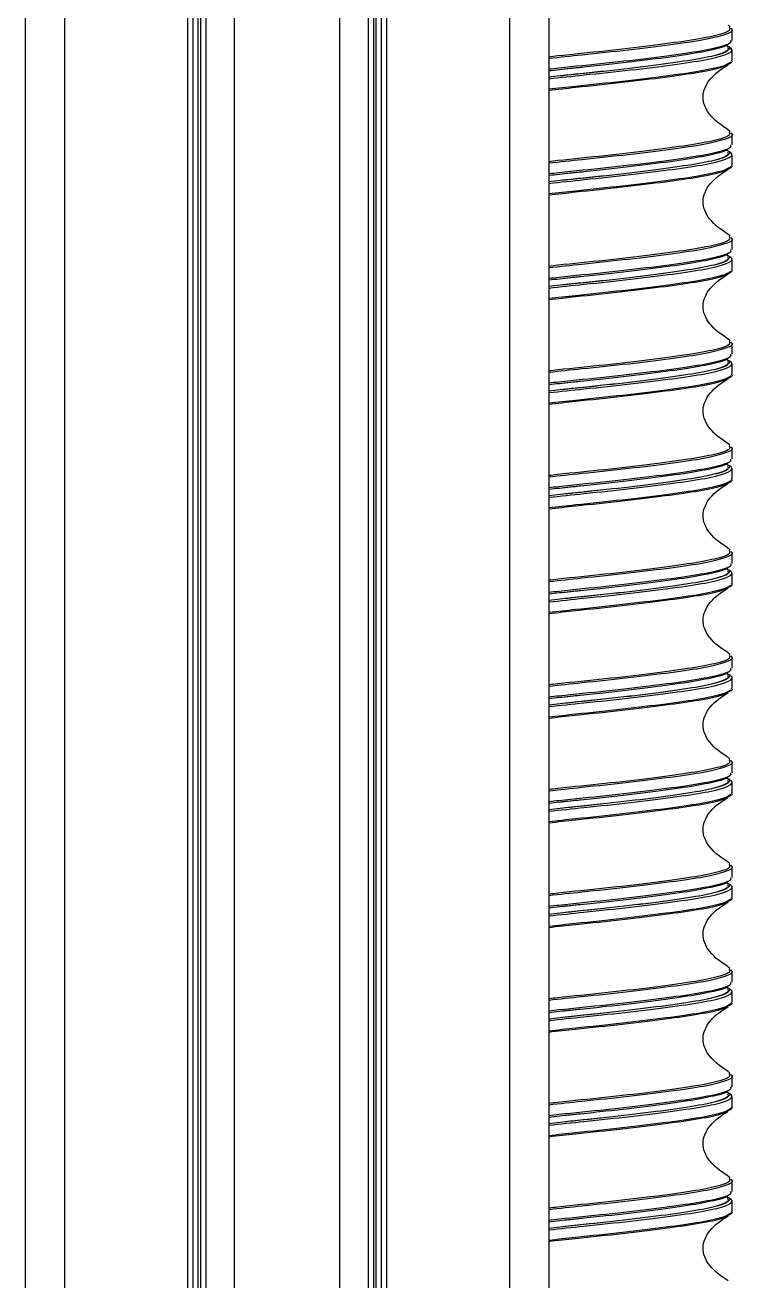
# Model space of a CAD drawing. Header units: millimetres. Extents: x -300 to 1184, y 5 to 1469.
# Drawn here: x -292.9 to -274.85, y 578.05 to 610.05 of the extents above; entities that cross this region are included whole.
import ezdxf

# ---------------------------------------------------------------- set-up
doc = ezdxf.new("R2010")
doc.units = ezdxf.units.MM

msp = doc.modelspace()

# ---------------------------------------------------------------- linework, layer by layer
at = {"color": 7, "linetype": 'Continuous', "lineweight": 25}
for p, q in [((-292.898, 687.236), (-292.898, 482.902)), ((-288.631, 686.236), (-288.631, 482.902)), ((-288.298, 686.236), (-288.298, 482.902)), ((-284.165, 686.236), (-284.165, 482.902)), ((-283.831, 686.236), (-283.831, 482.902)), ((-279.565, 666.236), (-279.565, 522.902)), ((-274.898, 609.658), (-274.898, 609.941)), ((-274.898, 609.151), (-274.898, 609.42)), ((-274.931, 609.104), (-275.042, 609.041)), ((-274.898, 606.992), (-274.898, 607.275)), ((-274.898, 606.484), (-274.898, 606.753)), ((-274.931, 606.437), (-275.042, 606.374)), ((-274.898, 604.325), (-274.898, 604.608)), ((-274.898, 603.817), (-274.898, 604.086)), ((-274.931, 603.771), (-275.042, 603.707)), ((-274.898, 601.658), (-274.898, 601.941)), ((-274.898, 601.151), (-274.898, 601.42)), ((-274.931, 601.104), (-275.042, 601.041)), ((-274.898, 598.992), (-274.898, 599.275)), ((-274.898, 598.484), (-274.898, 598.753)), ((-274.931, 598.437), (-275.042, 598.374)), ((-274.898, 596.325), (-274.898, 596.608)), ((-274.898, 595.817), (-274.898, 596.086)), ((-274.931, 595.771), (-275.042, 595.707)), ((-274.898, 593.658), (-274.898, 593.941)), ((-274.898, 593.151), (-274.898, 593.42)), ((-274.931, 593.104), (-275.042, 593.041)), ((-274.898, 590.992), (-274.898, 591.275)), ((-274.898, 590.484), (-274.898, 590.753)), ((-274.931, 590.437), (-275.042, 590.374)), ((-274.898, 588.325), (-274.898, 588.608)), ((-274.898, 587.817), (-274.898, 588.086)), ((-274.931, 587.771), (-275.042, 587.707)), ((-274.898, 585.658), (-274.898, 585.941)), ((-274.898, 585.151), (-274.898, 585.42)), ((-274.931, 585.104), (-275.042, 585.041)), ((-274.898, 582.992), (-274.898, 583.275)), ((-274.898, 582.484), (-274.898, 582.753)), ((-274.931, 582.437), (-275.042, 582.374)), ((-274.898, 580.325), (-274.898, 580.608)), ((-274.898, 579.817), (-274.898, 580.086)), ((-274.931, 579.771), (-275.042, 579.707))]:
    msp.add_line(p, q, dxfattribs=at)
at = {"color": 8, "linetype": 'Continuous', "lineweight": 25}
for p, q in [((-291.898, 687.236), (-291.898, 482.902)), ((-288.765, 686.236), (-288.765, 482.902)), ((-288.498, 686.236), (-288.498, 482.902)), ((-288.431, 686.236), (-288.431, 482.902)), ((-287.572, 686.236), (-287.572, 482.902)), ((-284.891, 686.236), (-284.891, 482.902)), ((-284.031, 686.236), (-284.031, 482.902)), ((-283.965, 686.236), (-283.965, 482.902)), ((-283.698, 686.236), (-283.698, 482.902)), ((-280.565, 686.236), (-280.565, 482.902))]:
    msp.add_line(p, q, dxfattribs=at)
for points, knots in [([(-274.974, 609.995), (-274.96, 609.967), (-274.923, 609.896), (-275.29, 609.774), (-275.986, 609.649), (-276.966, 609.518), (-278.114, 609.384), (-279.028, 609.295), (-279.488, 609.243), (-279.565, 609.234)], [0, 0, 0, 0, 0.115126, 0.287281, 0.455927, 0.626657, 0.798113, 0.966269, 1, 1, 1, 1]), ([(-275.015, 609.484), (-274.997, 609.457), (-274.953, 609.387), (-275.301, 609.265), (-275.975, 609.141), (-276.935, 609.01), (-277.903, 608.896), (-278.527, 608.83), (-278.747, 608.808)], [0, 0, 0, 0, 0.125505, 0.319495, 0.50953, 0.701916, 0.895113, 1, 1, 1, 1]), ([(-275.042, 609.041), (-275.072, 609.018), (-275.161, 608.952), (-275.699, 608.839), (-276.571, 608.717), (-277.67, 608.58), (-278.717, 608.473), (-279.338, 608.405), (-279.565, 608.38)], [0, 0, 0, 0, 0.102199, 0.300016, 0.494244, 0.692953, 0.888171, 1, 1, 1, 1]), ([(-278.757, 608.966), (-278.937, 608.947), (-279.212, 608.919), (-279.474, 608.889), (-279.565, 608.878)], [0, 0, 0, 0, 0.654086, 1, 1, 1, 1]), ([(-274.974, 607.329), (-274.96, 607.3), (-274.923, 607.23), (-275.29, 607.107), (-275.986, 606.983), (-276.966, 606.851), (-278.114, 606.717), (-279.028, 606.629), (-279.488, 606.576), (-279.565, 606.567)], [0, 0, 0, 0, 0.115126, 0.287281, 0.455927, 0.626657, 0.798113, 0.966269, 1, 1, 1, 1]), ([(-275.015, 606.817), (-274.997, 606.79), (-274.953, 606.72), (-275.301, 606.599), (-275.975, 606.474), (-276.935, 606.343), (-277.903, 606.229), (-278.527, 606.164), (-278.747, 606.141)], [0, 0, 0, 0, 0.125505, 0.319495, 0.50953, 0.701916, 0.895113, 1, 1, 1, 1]), ([(-275.042, 606.374), (-275.072, 606.351), (-275.161, 606.285), (-275.699, 606.172), (-276.571, 606.05), (-277.67, 605.913), (-278.717, 605.806), (-279.338, 605.738), (-279.565, 605.713)], [0, 0, 0, 0, 0.102199, 0.300016, 0.494244, 0.692953, 0.888171, 1, 1, 1, 1]), ([(-278.757, 606.299), (-278.937, 606.281), (-279.212, 606.252), (-279.474, 606.222), (-279.565, 606.212)], [0, 0, 0, 0, 0.654083, 1, 1, 1, 1]), ([(-274.974, 604.662), (-274.96, 604.634), (-274.923, 604.563), (-275.29, 604.44), (-275.986, 604.316), (-276.966, 604.185), (-278.114, 604.05), (-279.028, 603.962), (-279.488, 603.909), (-279.565, 603.9)], [0, 0, 0, 0, 0.1151253, 0.2872808, 0.4559276, 0.6266574, 0.7981131, 0.9662692, 1, 1, 1, 1]), ([(-275.015, 604.151), (-274.997, 604.123), (-274.953, 604.054), (-275.301, 603.932), (-275.975, 603.808), (-276.935, 603.676), (-277.903, 603.562), (-278.527, 603.497), (-278.747, 603.474)], [0, 0, 0, 0, 0.125505, 0.319495, 0.50953, 0.701916, 0.895113, 1, 1, 1, 1]), ([(-275.042, 603.707), (-275.072, 603.685), (-275.161, 603.618), (-275.699, 603.506), (-276.571, 603.383), (-277.67, 603.246), (-278.717, 603.139), (-279.338, 603.071), (-279.565, 603.047)], [0, 0, 0, 0, 0.102199, 0.300017, 0.494244, 0.692953, 0.888171, 1, 1, 1, 1]), ([(-278.757, 603.633), (-278.937, 603.614), (-279.212, 603.586), (-279.474, 603.555), (-279.565, 603.545)], [0, 0, 0, 0, 0.654085, 1, 1, 1, 1]), ([(-274.974, 601.995), (-274.96, 601.967), (-274.923, 601.896), (-275.29, 601.774), (-275.986, 601.649), (-276.966, 601.518), (-278.114, 601.384), (-279.028, 601.295), (-279.488, 601.243), (-279.565, 601.234)], [0, 0, 0, 0, 0.115126, 0.287281, 0.455927, 0.626657, 0.798113, 0.966269, 1, 1, 1, 1]), ([(-275.015, 601.484), (-274.997, 601.457), (-274.953, 601.387), (-275.301, 601.265), (-275.975, 601.141), (-276.935, 601.01), (-277.903, 600.896), (-278.527, 600.83), (-278.747, 600.808)], [0, 0, 0, 0, 0.125505, 0.319495, 0.50953, 0.701916, 0.895113, 1, 1, 1, 1]), ([(-275.042, 601.041), (-275.072, 601.018), (-275.161, 600.952), (-275.699, 600.839), (-276.571, 600.717), (-277.67, 600.58), (-278.717, 600.473), (-279.338, 600.405), (-279.565, 600.38)], [0, 0, 0, 0, 0.102199, 0.300017, 0.494244, 0.692953, 0.888171, 1, 1, 1, 1]), ([(-278.757, 600.966), (-278.937, 600.947), (-279.212, 600.919), (-279.474, 600.889), (-279.565, 600.878)], [0, 0, 0, 0, 0.654086, 1, 1, 1, 1]), ([(-274.974, 599.329), (-274.96, 599.3), (-274.923, 599.23), (-275.29, 599.107), (-275.986, 598.983), (-276.966, 598.851), (-278.114, 598.717), (-279.028, 598.629), (-279.488, 598.576), (-279.565, 598.567)], [0, 0, 0, 0, 0.115126, 0.287281, 0.455927, 0.626657, 0.798113, 0.966269, 1, 1, 1, 1]), ([(-275.015, 598.817), (-274.997, 598.79), (-274.953, 598.72), (-275.301, 598.599), (-275.975, 598.474), (-276.935, 598.343), (-277.903, 598.229), (-278.527, 598.164), (-278.747, 598.141)], [0, 0, 0, 0, 0.125505, 0.319495, 0.50953, 0.701916, 0.895113, 1, 1, 1, 1]), ([(-275.042, 598.374), (-275.072, 598.351), (-275.161, 598.285), (-275.699, 598.172), (-276.571, 598.05), (-277.67, 597.913), (-278.717, 597.806), (-279.338, 597.738), (-279.565, 597.713)], [0, 0, 0, 0, 0.102199, 0.300016, 0.494244, 0.692953, 0.888171, 1, 1, 1, 1]), ([(-278.757, 598.299), (-278.937, 598.281), (-279.212, 598.252), (-279.474, 598.222), (-279.565, 598.212)], [0, 0, 0, 0, 0.654086, 1, 1, 1, 1]), ([(-274.974, 596.662), (-274.96, 596.634), (-274.923, 596.563), (-275.29, 596.44), (-275.986, 596.316), (-276.966, 596.185), (-278.114, 596.05), (-279.028, 595.962), (-279.488, 595.909), (-279.565, 595.9)], [0, 0, 0, 0, 0.115125, 0.287281, 0.455927, 0.626657, 0.798113, 0.966269, 1, 1, 1, 1]), ([(-275.015, 596.151), (-274.997, 596.123), (-274.953, 596.054), (-275.301, 595.932), (-275.975, 595.808), (-276.935, 595.676), (-277.903, 595.562), (-278.527, 595.497), (-278.747, 595.474)], [0, 0, 0, 0, 0.125505, 0.319495, 0.50953, 0.701916, 0.895113, 1, 1, 1, 1]), ([(-275.042, 595.707), (-275.072, 595.685), (-275.161, 595.618), (-275.699, 595.506), (-276.571, 595.383), (-277.67, 595.246), (-278.717, 595.139), (-279.338, 595.071), (-279.565, 595.047)], [0, 0, 0, 0, 0.102199, 0.300016, 0.494244, 0.692953, 0.888171, 1, 1, 1, 1]), ([(-278.757, 595.633), (-278.937, 595.614), (-279.212, 595.586), (-279.474, 595.555), (-279.565, 595.545)], [0, 0, 0, 0, 0.654083, 1, 1, 1, 1]), ([(-274.974, 593.995), (-274.96, 593.967), (-274.923, 593.896), (-275.29, 593.774), (-275.986, 593.649), (-276.966, 593.518), (-278.114, 593.384), (-279.028, 593.295), (-279.488, 593.243), (-279.565, 593.234)], [0, 0, 0, 0, 0.115126, 0.287281, 0.455927, 0.626657, 0.798113, 0.966269, 1, 1, 1, 1]), ([(-275.015, 593.484), (-274.997, 593.457), (-274.953, 593.387), (-275.301, 593.265), (-275.975, 593.141), (-276.935, 593.01), (-277.903, 592.896), (-278.527, 592.83), (-278.747, 592.808)], [0, 0, 0, 0, 0.125505, 0.319495, 0.50953, 0.701917, 0.895113, 1, 1, 1, 1]), ([(-275.042, 593.041), (-275.072, 593.018), (-275.161, 592.952), (-275.699, 592.839), (-276.571, 592.717), (-277.67, 592.58), (-278.717, 592.473), (-279.338, 592.405), (-279.565, 592.38)], [0, 0, 0, 0, 0.102199, 0.300017, 0.494244, 0.692953, 0.888171, 1, 1, 1, 1]), ([(-278.757, 592.966), (-278.937, 592.947), (-279.212, 592.919), (-279.474, 592.889), (-279.565, 592.878)], [0, 0, 0, 0, 0.654085, 1, 1, 1, 1]), ([(-274.974, 591.329), (-274.96, 591.3), (-274.923, 591.23), (-275.29, 591.107), (-275.986, 590.983), (-276.966, 590.851), (-278.114, 590.717), (-279.028, 590.629), (-279.488, 590.576), (-279.565, 590.567)], [0, 0, 0, 0, 0.115126, 0.287281, 0.455927, 0.626657, 0.798113, 0.966269, 1, 1, 1, 1]), ([(-275.015, 590.817), (-274.997, 590.79), (-274.953, 590.72), (-275.301, 590.599), (-275.975, 590.474), (-276.935, 590.343), (-277.903, 590.229), (-278.527, 590.164), (-278.747, 590.141)], [0, 0, 0, 0, 0.125505, 0.319495, 0.50953, 0.701916, 0.895113, 1, 1, 1, 1]), ([(-275.042, 590.374), (-275.072, 590.351), (-275.161, 590.285), (-275.699, 590.172), (-276.571, 590.05), (-277.67, 589.913), (-278.717, 589.806), (-279.338, 589.738), (-279.565, 589.713)], [0, 0, 0, 0, 0.102199, 0.300016, 0.494244, 0.692953, 0.888171, 1, 1, 1, 1]), ([(-278.757, 590.299), (-278.937, 590.281), (-279.212, 590.252), (-279.474, 590.222), (-279.565, 590.212)], [0, 0, 0, 0, 0.654086, 1, 1, 1, 1]), ([(-274.974, 588.662), (-274.96, 588.634), (-274.923, 588.563), (-275.29, 588.44), (-275.986, 588.316), (-276.966, 588.185), (-278.114, 588.05), (-279.028, 587.962), (-279.488, 587.909), (-279.565, 587.9)], [0, 0, 0, 0, 0.115126, 0.287281, 0.455927, 0.626657, 0.798113, 0.966269, 1, 1, 1, 1]), ([(-275.015, 588.151), (-274.997, 588.123), (-274.953, 588.054), (-275.301, 587.932), (-275.975, 587.808), (-276.935, 587.676), (-277.903, 587.562), (-278.527, 587.497), (-278.747, 587.474)], [0, 0, 0, 0, 0.125505, 0.319495, 0.50953, 0.701916, 0.895113, 1, 1, 1, 1]), ([(-275.042, 587.707), (-275.072, 587.685), (-275.161, 587.618), (-275.699, 587.506), (-276.571, 587.383), (-277.67, 587.246), (-278.717, 587.139), (-279.338, 587.071), (-279.565, 587.047)], [0, 0, 0, 0, 0.102199, 0.300016, 0.494244, 0.692953, 0.888171, 1, 1, 1, 1]), ([(-278.757, 587.633), (-278.937, 587.614), (-279.212, 587.586), (-279.474, 587.555), (-279.565, 587.545)], [0, 0, 0, 0, 0.654083, 1, 1, 1, 1]), ([(-274.974, 585.995), (-274.96, 585.967), (-274.923, 585.896), (-275.29, 585.774), (-275.986, 585.649), (-276.966, 585.518), (-278.114, 585.384), (-279.028, 585.295), (-279.488, 585.243), (-279.565, 585.234)], [0, 0, 0, 0, 0.1151253, 0.2872808, 0.4559276, 0.6266574, 0.7981131, 0.9662692, 1, 1, 1, 1]), ([(-275.015, 585.484), (-274.997, 585.457), (-274.953, 585.387), (-275.301, 585.265), (-275.975, 585.141), (-276.935, 585.01), (-277.903, 584.896), (-278.527, 584.83), (-278.747, 584.808)], [0, 0, 0, 0, 0.125505, 0.319495, 0.50953, 0.701916, 0.895113, 1, 1, 1, 1]), ([(-275.042, 585.041), (-275.072, 585.018), (-275.161, 584.952), (-275.699, 584.839), (-276.571, 584.717), (-277.67, 584.58), (-278.717, 584.473), (-279.338, 584.405), (-279.565, 584.38)], [0, 0, 0, 0, 0.102199, 0.300016, 0.494244, 0.692953, 0.888171, 1, 1, 1, 1]), ([(-278.757, 584.966), (-278.937, 584.947), (-279.212, 584.919), (-279.474, 584.889), (-279.565, 584.878)], [0, 0, 0, 0, 0.654085, 1, 1, 1, 1]), ([(-274.974, 583.329), (-274.96, 583.3), (-274.923, 583.23), (-275.29, 583.107), (-275.986, 582.983), (-276.966, 582.851), (-278.114, 582.717), (-279.028, 582.629), (-279.488, 582.576), (-279.565, 582.567)], [0, 0, 0, 0, 0.115126, 0.287281, 0.455927, 0.626657, 0.798113, 0.966269, 1, 1, 1, 1]), ([(-275.015, 582.817), (-274.997, 582.79), (-274.953, 582.72), (-275.301, 582.599), (-275.975, 582.474), (-276.935, 582.343), (-277.903, 582.229), (-278.527, 582.164), (-278.747, 582.141)], [0, 0, 0, 0, 0.125505, 0.319495, 0.50953, 0.701917, 0.895113, 1, 1, 1, 1]), ([(-275.042, 582.374), (-275.072, 582.351), (-275.161, 582.285), (-275.699, 582.172), (-276.571, 582.05), (-277.67, 581.913), (-278.717, 581.806), (-279.338, 581.738), (-279.565, 581.713)], [0, 0, 0, 0, 0.102199, 0.300017, 0.494244, 0.692953, 0.888171, 1, 1, 1, 1]), ([(-278.757, 582.299), (-278.937, 582.281), (-279.212, 582.252), (-279.474, 582.222), (-279.565, 582.212)], [0, 0, 0, 0, 0.654086, 1, 1, 1, 1]), ([(-274.974, 580.662), (-274.96, 580.634), (-274.923, 580.563), (-275.29, 580.44), (-275.986, 580.316), (-276.966, 580.185), (-278.114, 580.05), (-279.028, 579.962), (-279.488, 579.909), (-279.565, 579.9)], [0, 0, 0, 0, 0.115126, 0.287281, 0.455927, 0.626657, 0.798113, 0.966269, 1, 1, 1, 1]), ([(-275.015, 580.151), (-274.997, 580.123), (-274.953, 580.054), (-275.301, 579.932), (-275.975, 579.808), (-276.935, 579.676), (-277.903, 579.562), (-278.527, 579.497), (-278.747, 579.474)], [0, 0, 0, 0, 0.125505, 0.319495, 0.50953, 0.701916, 0.895113, 1, 1, 1, 1]), ([(-275.042, 579.707), (-275.072, 579.685), (-275.161, 579.618), (-275.699, 579.506), (-276.571, 579.383), (-277.67, 579.246), (-278.717, 579.139), (-279.338, 579.071), (-279.565, 579.047)], [0, 0, 0, 0, 0.102199, 0.300016, 0.494244, 0.692953, 0.888171, 1, 1, 1, 1]), ([(-278.757, 579.633), (-278.937, 579.614), (-279.212, 579.586), (-279.474, 579.555), (-279.565, 579.545)], [0, 0, 0, 0, 0.654086, 1, 1, 1, 1])]:
    msp.add_open_spline(points, degree=3, knots=knots, dxfattribs=at)
at = {"color": 7, "linetype": 'Continuous', "lineweight": 25}
for points, knots in [([(-279.565, 609.202), (-279.284, 609.233), (-278.604, 609.306), (-277.505, 609.418), (-276.426, 609.555), (-275.561, 609.678), (-275.041, 609.811), (-274.835, 609.908), (-274.918, 609.957), (-274.93, 609.965)], [0, 0, 0, 0, 0.118383, 0.287497, 0.459791, 0.628244, 0.799633, 0.97082, 1, 1, 1, 1]), ([(-275.007, 610.047), (-274.995, 610.043), (-274.94, 610.025), (-274.959, 610.008), (-274.974, 609.995)], [0, 0, 0, 0, 0.221875, 1, 1, 1, 1]), ([(-274.944, 609.658), (-274.934, 609.639), (-274.904, 609.577), (-275.252, 609.464), (-275.94, 609.339), (-276.923, 609.208), (-278.076, 609.074), (-279.005, 608.984), (-279.478, 608.931), (-279.565, 608.921)], [0, 0, 0, 0, 0.081969, 0.259809, 0.434024, 0.610394, 0.787511, 0.961227, 1, 1, 1, 1]), ([(-275.061, 609.538), (-275.05, 609.534), (-274.91, 609.487), (-274.975, 609.403), (-275.293, 609.265), (-275.985, 609.141), (-276.938, 609.01), (-278.069, 608.875), (-278.992, 608.785), (-279.468, 608.73), (-279.565, 608.718)], [0, 0, 0, 0, 0.013517, 0.169964, 0.329815, 0.486404, 0.644931, 0.804129, 0.960268, 1, 1, 1, 1]), ([(-279.565, 608.681), (-279.266, 608.713), (-278.566, 608.789), (-277.453, 608.902), (-276.381, 609.039), (-275.534, 609.162), (-275.01, 609.296), (-274.823, 609.421), (-274.995, 609.5), (-275.073, 609.535)], [0, 0, 0, 0, 0.1120364, 0.2625281, 0.4158462, 0.5657503, 0.7182692, 0.8706051, 1, 1, 1, 1]), ([(-275.008, 609.574), (-275.006, 609.569), (-274.995, 609.521), (-275.322, 609.423), (-275.984, 609.299), (-276.951, 609.167), (-277.917, 609.054), (-278.54, 608.989), (-278.757, 608.966)], [0, 0, 0, 0, 0.025006, 0.241531, 0.453634, 0.668368, 0.884012, 1, 1, 1, 1]), ([(-274.917, 609.151), (-274.911, 609.146), (-274.852, 609.098), (-275.096, 609.004), (-275.658, 608.871), (-276.56, 608.748), (-277.661, 608.611), (-278.716, 608.504), (-279.339, 608.437), (-279.565, 608.412)], [0, 0, 0, 0, 0.021204, 0.197762, 0.374769, 0.548569, 0.72637, 0.901054, 1, 1, 1, 1]), ([(-278.718, 608.97), (-278.911, 608.95), (-279.199, 608.92), (-279.474, 608.889), (-279.565, 608.878)], [0, 0, 0, 0, 0.668497, 1, 1, 1, 1]), ([(-274.993, 607.38), (-275.166, 607.496), (-275.411, 607.659), (-275.605, 607.983), (-275.65, 608.224), (-275.596, 608.461), (-275.4, 608.773), (-275.162, 608.931), (-274.996, 609.042)], [0, 0, 0, 0, 0.279709, 0.396396, 0.503607, 0.610817, 0.726986, 1, 1, 1, 1]), ([(-278.747, 608.808), (-278.924, 608.789), (-279.203, 608.76), (-279.468, 608.73), (-279.565, 608.719)], [0, 0, 0, 0, 0.63829, 1, 1, 1, 1]), ([(-275.007, 607.38), (-274.995, 607.376), (-274.94, 607.359), (-274.959, 607.342), (-274.974, 607.329)], [0, 0, 0, 0, 0.221875, 1, 1, 1, 1]), ([(-279.565, 606.536), (-279.284, 606.566), (-278.604, 606.64), (-277.505, 606.752), (-276.426, 606.888), (-275.561, 607.011), (-275.041, 607.145), (-274.835, 607.241), (-274.918, 607.291), (-274.93, 607.298)], [0, 0, 0, 0, 0.118383, 0.287497, 0.459791, 0.628244, 0.799633, 0.970819, 1, 1, 1, 1]), ([(-274.944, 606.992), (-274.934, 606.972), (-274.904, 606.91), (-275.252, 606.797), (-275.94, 606.673), (-276.923, 606.541), (-278.076, 606.407), (-279.005, 606.318), (-279.478, 606.264), (-279.565, 606.254)], [0, 0, 0, 0, 0.081969, 0.259809, 0.434024, 0.610394, 0.787511, 0.961227, 1, 1, 1, 1]), ([(-275.061, 606.871), (-275.05, 606.868), (-274.91, 606.821), (-274.975, 606.736), (-275.293, 606.599), (-275.985, 606.474), (-276.938, 606.343), (-278.069, 606.209), (-278.992, 606.118), (-279.468, 606.063), (-279.565, 606.052)], [0, 0, 0, 0, 0.013517, 0.169964, 0.329815, 0.486404, 0.644931, 0.804129, 0.960269, 1, 1, 1, 1]), ([(-279.565, 606.014), (-279.266, 606.046), (-278.566, 606.122), (-277.453, 606.236), (-276.381, 606.373), (-275.534, 606.496), (-275.01, 606.629), (-274.823, 606.755), (-274.995, 606.833), (-275.073, 606.869)], [0, 0, 0, 0, 0.112036, 0.262528, 0.415846, 0.56575, 0.718269, 0.870605, 1, 1, 1, 1]), ([(-275.008, 606.907), (-275.006, 606.902), (-274.995, 606.854), (-275.322, 606.756), (-275.984, 606.632), (-276.951, 606.501), (-277.917, 606.387), (-278.54, 606.322), (-278.757, 606.299)], [0, 0, 0, 0, 0.025006, 0.241531, 0.453634, 0.668368, 0.884012, 1, 1, 1, 1]), ([(-274.917, 606.484), (-274.911, 606.479), (-274.852, 606.431), (-275.096, 606.338), (-275.658, 606.204), (-276.56, 606.081), (-277.661, 605.944), (-278.716, 605.838), (-279.339, 605.77), (-279.565, 605.745)], [0, 0, 0, 0, 0.021204, 0.197763, 0.374769, 0.548569, 0.72637, 0.901054, 1, 1, 1, 1]), ([(-278.718, 606.303), (-278.911, 606.284), (-279.199, 606.254), (-279.474, 606.222), (-279.565, 606.211)], [0, 0, 0, 0, 0.668495, 1, 1, 1, 1]), ([(-278.747, 606.141), (-278.924, 606.123), (-279.203, 606.094), (-279.468, 606.063), (-279.565, 606.052)], [0, 0, 0, 0, 0.63829, 1, 1, 1, 1]), ([(-274.993, 604.714), (-275.166, 604.829), (-275.411, 604.993), (-275.605, 605.316), (-275.65, 605.557), (-275.596, 605.795), (-275.4, 606.106), (-275.162, 606.264), (-274.996, 606.375)], [0, 0, 0, 0, 0.279705, 0.396392, 0.503602, 0.610819, 0.726982, 1, 1, 1, 1]), ([(-279.565, 603.869), (-279.284, 603.899), (-278.604, 603.973), (-277.505, 604.085), (-276.426, 604.222), (-275.561, 604.345), (-275.041, 604.478), (-274.835, 604.574), (-274.918, 604.624), (-274.93, 604.631)], [0, 0, 0, 0, 0.118383, 0.287497, 0.459791, 0.628244, 0.799633, 0.970819, 1, 1, 1, 1]), ([(-275.007, 604.713), (-274.995, 604.71), (-274.94, 604.692), (-274.959, 604.675), (-274.974, 604.662)], [0, 0, 0, 0, 0.221875, 1, 1, 1, 1]), ([(-274.944, 604.325), (-274.934, 604.306), (-274.904, 604.244), (-275.252, 604.13), (-275.94, 604.006), (-276.923, 603.875), (-278.076, 603.74), (-279.005, 603.651), (-279.478, 603.597), (-279.565, 603.587)], [0, 0, 0, 0, 0.081969, 0.259809, 0.434024, 0.610394, 0.787511, 0.961227, 1, 1, 1, 1]), ([(-275.061, 604.205), (-275.05, 604.201), (-274.91, 604.154), (-274.975, 604.069), (-275.293, 603.932), (-275.985, 603.808), (-276.938, 603.676), (-278.069, 603.542), (-278.992, 603.451), (-279.468, 603.396), (-279.565, 603.385)], [0, 0, 0, 0, 0.013517, 0.169964, 0.329815, 0.486404, 0.644931, 0.804129, 0.960269, 1, 1, 1, 1]), ([(-279.565, 603.347), (-279.266, 603.38), (-278.566, 603.455), (-277.453, 603.569), (-276.381, 603.706), (-275.534, 603.829), (-275.01, 603.962), (-274.823, 604.087), (-274.993, 604.165), (-275.071, 604.201)], [0, 0, 0, 0, 0.112231, 0.262984, 0.416569, 0.566734, 0.719518, 0.872119, 1, 1, 1, 1]), ([(-275.008, 604.24), (-275.006, 604.235), (-274.995, 604.188), (-275.322, 604.09), (-275.984, 603.966), (-276.951, 603.834), (-277.917, 603.72), (-278.54, 603.655), (-278.757, 603.633)], [0, 0, 0, 0, 0.025006, 0.241531, 0.453634, 0.668368, 0.884012, 1, 1, 1, 1]), ([(-274.917, 603.817), (-274.911, 603.812), (-274.852, 603.765), (-275.096, 603.671), (-275.658, 603.537), (-276.56, 603.415), (-277.661, 603.278), (-278.716, 603.171), (-279.339, 603.103), (-279.565, 603.079)], [0, 0, 0, 0, 0.021204, 0.197762, 0.374769, 0.548569, 0.72637, 0.901054, 1, 1, 1, 1]), ([(-278.718, 603.637), (-278.911, 603.617), (-279.199, 603.587), (-279.474, 603.555), (-279.565, 603.545)], [0, 0, 0, 0, 0.668496, 1, 1, 1, 1]), ([(-274.993, 602.047), (-275.166, 602.162), (-275.411, 602.326), (-275.605, 602.65), (-275.65, 602.89), (-275.596, 603.128), (-275.4, 603.439), (-275.162, 603.597), (-274.996, 603.708)], [0, 0, 0, 0, 0.279705, 0.396398, 0.503602, 0.610819, 0.726982, 1, 1, 1, 1]), ([(-278.747, 603.474), (-278.924, 603.456), (-279.203, 603.427), (-279.468, 603.396), (-279.565, 603.385)], [0, 0, 0, 0, 0.63829, 1, 1, 1, 1]), ([(-279.565, 601.202), (-279.284, 601.233), (-278.604, 601.306), (-277.505, 601.418), (-276.426, 601.555), (-275.561, 601.678), (-275.041, 601.811), (-274.835, 601.908), (-274.918, 601.957), (-274.93, 601.965)], [0, 0, 0, 0, 0.118383, 0.287497, 0.459791, 0.628244, 0.799633, 0.97082, 1, 1, 1, 1]), ([(-275.007, 602.047), (-274.995, 602.043), (-274.94, 602.025), (-274.959, 602.008), (-274.974, 601.995)], [0, 0, 0, 0, 0.221871, 1, 1, 1, 1]), ([(-274.944, 601.658), (-274.934, 601.639), (-274.904, 601.577), (-275.252, 601.464), (-275.94, 601.339), (-276.923, 601.208), (-278.076, 601.074), (-279.005, 600.984), (-279.478, 600.931), (-279.565, 600.921)], [0, 0, 0, 0, 0.081969, 0.259809, 0.434024, 0.610394, 0.787511, 0.961227, 1, 1, 1, 1]), ([(-275.061, 601.538), (-275.05, 601.534), (-274.91, 601.487), (-274.975, 601.403), (-275.293, 601.265), (-275.985, 601.141), (-276.938, 601.01), (-278.069, 600.875), (-278.992, 600.785), (-279.468, 600.73), (-279.565, 600.718)], [0, 0, 0, 0, 0.013517, 0.169964, 0.329815, 0.486404, 0.644931, 0.804129, 0.960269, 1, 1, 1, 1]), ([(-279.565, 600.681), (-279.266, 600.713), (-278.566, 600.788), (-277.453, 600.902), (-276.381, 601.039), (-275.534, 601.162), (-275.01, 601.296), (-274.823, 601.421), (-274.995, 601.5), (-275.073, 601.535)], [0, 0, 0, 0, 0.112036, 0.262528, 0.415846, 0.56575, 0.718269, 0.870605, 1, 1, 1, 1]), ([(-275.008, 601.574), (-275.006, 601.569), (-274.995, 601.521), (-275.322, 601.423), (-275.984, 601.299), (-276.951, 601.167), (-277.917, 601.054), (-278.54, 600.989), (-278.757, 600.966)], [0, 0, 0, 0, 0.025006, 0.241531, 0.453634, 0.668368, 0.884012, 1, 1, 1, 1]), ([(-274.917, 601.151), (-274.911, 601.146), (-274.852, 601.098), (-275.096, 601.004), (-275.658, 600.871), (-276.56, 600.748), (-277.661, 600.611), (-278.716, 600.504), (-279.339, 600.437), (-279.565, 600.412)], [0, 0, 0, 0, 0.021204, 0.197762, 0.374769, 0.548569, 0.72637, 0.901054, 1, 1, 1, 1]), ([(-278.718, 600.97), (-278.911, 600.95), (-279.199, 600.92), (-279.474, 600.889), (-279.565, 600.878)], [0, 0, 0, 0, 0.668497, 1, 1, 1, 1]), ([(-274.993, 599.38), (-275.166, 599.496), (-275.411, 599.659), (-275.605, 599.983), (-275.65, 600.224), (-275.596, 600.461), (-275.4, 600.773), (-275.162, 600.931), (-274.996, 601.042)], [0, 0, 0, 0, 0.27971, 0.396397, 0.503601, 0.610818, 0.726982, 1, 1, 1, 1]), ([(-278.747, 600.808), (-278.924, 600.789), (-279.203, 600.76), (-279.468, 600.73), (-279.565, 600.719)], [0, 0, 0, 0, 0.638292, 1, 1, 1, 1]), ([(-275.007, 599.38), (-274.995, 599.376), (-274.94, 599.359), (-274.959, 599.342), (-274.974, 599.329)], [0, 0, 0, 0, 0.221875, 1, 1, 1, 1]), ([(-279.565, 598.536), (-279.284, 598.566), (-278.604, 598.64), (-277.505, 598.752), (-276.426, 598.888), (-275.561, 599.011), (-275.041, 599.145), (-274.835, 599.241), (-274.918, 599.291), (-274.93, 599.298)], [0, 0, 0, 0, 0.118383, 0.287497, 0.459791, 0.628244, 0.799633, 0.97082, 1, 1, 1, 1]), ([(-274.944, 598.992), (-274.934, 598.972), (-274.904, 598.91), (-275.252, 598.797), (-275.94, 598.673), (-276.923, 598.541), (-278.076, 598.407), (-279.005, 598.318), (-279.478, 598.264), (-279.565, 598.254)], [0, 0, 0, 0, 0.081969, 0.259809, 0.434024, 0.610394, 0.787511, 0.961227, 1, 1, 1, 1]), ([(-275.061, 598.871), (-275.05, 598.868), (-274.91, 598.82), (-274.975, 598.736), (-275.293, 598.599), (-275.985, 598.474), (-276.938, 598.343), (-278.069, 598.209), (-278.992, 598.118), (-279.468, 598.063), (-279.565, 598.052)], [0, 0, 0, 0, 0.013517, 0.169964, 0.329815, 0.486404, 0.644931, 0.804129, 0.960269, 1, 1, 1, 1]), ([(-279.565, 598.014), (-279.266, 598.046), (-278.566, 598.122), (-277.453, 598.236), (-276.381, 598.373), (-275.534, 598.496), (-275.01, 598.629), (-274.823, 598.755), (-274.995, 598.833), (-275.073, 598.869)], [0, 0, 0, 0, 0.112036, 0.262528, 0.415846, 0.56575, 0.718269, 0.870605, 1, 1, 1, 1]), ([(-275.008, 598.907), (-275.006, 598.902), (-274.995, 598.854), (-275.322, 598.756), (-275.984, 598.632), (-276.951, 598.501), (-277.917, 598.387), (-278.54, 598.322), (-278.757, 598.299)], [0, 0, 0, 0, 0.025006, 0.241531, 0.453634, 0.668368, 0.884012, 1, 1, 1, 1]), ([(-274.917, 598.484), (-274.911, 598.479), (-274.852, 598.431), (-275.096, 598.338), (-275.658, 598.204), (-276.56, 598.081), (-277.661, 597.944), (-278.716, 597.838), (-279.339, 597.77), (-279.565, 597.745)], [0, 0, 0, 0, 0.0212039, 0.1977627, 0.3747692, 0.5485693, 0.72637, 0.901054, 1, 1, 1, 1]), ([(-278.718, 598.303), (-278.911, 598.284), (-279.199, 598.254), (-279.474, 598.222), (-279.565, 598.211)], [0, 0, 0, 0, 0.668497, 1, 1, 1, 1]), ([(-278.747, 598.141), (-278.924, 598.123), (-279.203, 598.094), (-279.468, 598.063), (-279.565, 598.052)], [0, 0, 0, 0, 0.63829, 1, 1, 1, 1]), ([(-274.993, 596.714), (-275.166, 596.829), (-275.411, 596.993), (-275.605, 597.316), (-275.65, 597.557), (-275.596, 597.795), (-275.4, 598.106), (-275.162, 598.264), (-274.996, 598.375)], [0, 0, 0, 0, 0.279705, 0.396392, 0.503603, 0.610813, 0.726982, 1, 1, 1, 1]), ([(-279.565, 595.869), (-279.284, 595.899), (-278.604, 595.973), (-277.505, 596.085), (-276.426, 596.222), (-275.561, 596.345), (-275.041, 596.478), (-274.835, 596.574), (-274.918, 596.624), (-274.93, 596.631)], [0, 0, 0, 0, 0.118383, 0.287497, 0.459791, 0.628244, 0.799633, 0.970819, 1, 1, 1, 1]), ([(-275.007, 596.713), (-274.995, 596.71), (-274.94, 596.692), (-274.959, 596.675), (-274.974, 596.662)], [0, 0, 0, 0, 0.221875, 1, 1, 1, 1]), ([(-274.944, 596.325), (-274.934, 596.306), (-274.904, 596.244), (-275.252, 596.13), (-275.94, 596.006), (-276.923, 595.875), (-278.076, 595.74), (-279.005, 595.651), (-279.478, 595.597), (-279.565, 595.587)], [0, 0, 0, 0, 0.08197, 0.259809, 0.434024, 0.610394, 0.787511, 0.961227, 1, 1, 1, 1]), ([(-275.061, 596.205), (-275.05, 596.201), (-274.91, 596.154), (-274.975, 596.069), (-275.293, 595.932), (-275.985, 595.808), (-276.938, 595.676), (-278.069, 595.542), (-278.992, 595.451), (-279.468, 595.396), (-279.565, 595.385)], [0, 0, 0, 0, 0.013517, 0.169964, 0.329815, 0.486404, 0.644931, 0.804129, 0.960269, 1, 1, 1, 1]), ([(-279.565, 595.347), (-279.266, 595.38), (-278.566, 595.455), (-277.453, 595.569), (-276.381, 595.706), (-275.534, 595.829), (-275.01, 595.962), (-274.823, 596.088), (-274.995, 596.166), (-275.073, 596.202)], [0, 0, 0, 0, 0.112036, 0.262528, 0.415846, 0.56575, 0.718269, 0.870605, 1, 1, 1, 1]), ([(-275.008, 596.24), (-275.006, 596.235), (-274.995, 596.188), (-275.322, 596.089), (-275.984, 595.966), (-276.951, 595.834), (-277.917, 595.72), (-278.54, 595.655), (-278.757, 595.633)], [0, 0, 0, 0, 0.025006, 0.241531, 0.453634, 0.668368, 0.884012, 1, 1, 1, 1]), ([(-274.917, 595.817), (-274.911, 595.812), (-274.852, 595.765), (-275.096, 595.671), (-275.658, 595.537), (-276.56, 595.415), (-277.661, 595.278), (-278.716, 595.171), (-279.339, 595.103), (-279.565, 595.079)], [0, 0, 0, 0, 0.021204, 0.197763, 0.374769, 0.548569, 0.72637, 0.901054, 1, 1, 1, 1]), ([(-278.718, 595.637), (-278.911, 595.617), (-279.199, 595.587), (-279.474, 595.555), (-279.565, 595.545)], [0, 0, 0, 0, 0.668495, 1, 1, 1, 1]), ([(-274.993, 594.047), (-275.166, 594.162), (-275.411, 594.326), (-275.605, 594.65), (-275.65, 594.89), (-275.596, 595.128), (-275.4, 595.439), (-275.162, 595.597), (-274.996, 595.708)], [0, 0, 0, 0, 0.279705, 0.396392, 0.503602, 0.610819, 0.726982, 1, 1, 1, 1]), ([(-278.747, 595.474), (-278.924, 595.456), (-279.203, 595.427), (-279.468, 595.396), (-279.565, 595.385)], [0, 0, 0, 0, 0.63829, 1, 1, 1, 1]), ([(-279.565, 593.202), (-279.284, 593.233), (-278.604, 593.306), (-277.505, 593.418), (-276.426, 593.555), (-275.561, 593.678), (-275.041, 593.811), (-274.835, 593.908), (-274.918, 593.957), (-274.93, 593.965)], [0, 0, 0, 0, 0.118383, 0.287497, 0.459791, 0.628244, 0.799633, 0.970819, 1, 1, 1, 1]), ([(-275.007, 594.047), (-274.995, 594.043), (-274.94, 594.025), (-274.959, 594.008), (-274.974, 593.995)], [0, 0, 0, 0, 0.221871, 1, 1, 1, 1]), ([(-274.944, 593.658), (-274.934, 593.639), (-274.904, 593.577), (-275.252, 593.464), (-275.94, 593.339), (-276.923, 593.208), (-278.076, 593.074), (-279.005, 592.984), (-279.478, 592.931), (-279.565, 592.921)], [0, 0, 0, 0, 0.0819692, 0.2598092, 0.4340244, 0.6103942, 0.7875104, 0.9612271, 1, 1, 1, 1]), ([(-275.061, 593.538), (-275.05, 593.534), (-274.91, 593.487), (-274.975, 593.403), (-275.293, 593.265), (-275.985, 593.141), (-276.938, 593.01), (-278.069, 592.875), (-278.992, 592.785), (-279.468, 592.73), (-279.565, 592.718)], [0, 0, 0, 0, 0.013517, 0.169964, 0.329815, 0.486404, 0.644931, 0.804129, 0.960269, 1, 1, 1, 1]), ([(-279.565, 592.681), (-279.266, 592.713), (-278.566, 592.788), (-277.453, 592.902), (-276.381, 593.039), (-275.534, 593.162), (-275.01, 593.296), (-274.823, 593.421), (-274.993, 593.499), (-275.071, 593.534)], [0, 0, 0, 0, 0.112231, 0.262984, 0.416569, 0.566734, 0.719518, 0.872119, 1, 1, 1, 1]), ([(-275.008, 593.574), (-275.006, 593.569), (-274.995, 593.521), (-275.322, 593.423), (-275.984, 593.299), (-276.951, 593.167), (-277.917, 593.054), (-278.54, 592.989), (-278.757, 592.966)], [0, 0, 0, 0, 0.025006, 0.241531, 0.453634, 0.668368, 0.884012, 1, 1, 1, 1]), ([(-274.917, 593.151), (-274.911, 593.146), (-274.852, 593.098), (-275.096, 593.004), (-275.658, 592.871), (-276.56, 592.748), (-277.661, 592.611), (-278.716, 592.504), (-279.339, 592.437), (-279.565, 592.412)], [0, 0, 0, 0, 0.021204, 0.197762, 0.374769, 0.548569, 0.72637, 0.901054, 1, 1, 1, 1]), ([(-278.718, 592.97), (-278.911, 592.95), (-279.199, 592.92), (-279.474, 592.889), (-279.565, 592.878)], [0, 0, 0, 0, 0.668496, 1, 1, 1, 1]), ([(-274.993, 591.38), (-275.166, 591.496), (-275.411, 591.659), (-275.605, 591.983), (-275.65, 592.224), (-275.596, 592.461), (-275.4, 592.773), (-275.162, 592.931), (-274.996, 593.042)], [0, 0, 0, 0, 0.279705, 0.396398, 0.503602, 0.610819, 0.726982, 1, 1, 1, 1]), ([(-278.747, 592.808), (-278.924, 592.789), (-279.203, 592.76), (-279.468, 592.73), (-279.565, 592.719)], [0, 0, 0, 0, 0.638292, 1, 1, 1, 1]), ([(-275.007, 591.38), (-274.995, 591.376), (-274.94, 591.359), (-274.959, 591.342), (-274.974, 591.329)], [0, 0, 0, 0, 0.221875, 1, 1, 1, 1]), ([(-279.565, 590.536), (-279.284, 590.566), (-278.604, 590.64), (-277.505, 590.752), (-276.426, 590.888), (-275.561, 591.011), (-275.041, 591.145), (-274.835, 591.241), (-274.918, 591.291), (-274.93, 591.298)], [0, 0, 0, 0, 0.118383, 0.287497, 0.459791, 0.628244, 0.799633, 0.97082, 1, 1, 1, 1]), ([(-274.944, 590.992), (-274.934, 590.972), (-274.904, 590.91), (-275.252, 590.797), (-275.94, 590.673), (-276.923, 590.541), (-278.076, 590.407), (-279.005, 590.318), (-279.478, 590.264), (-279.565, 590.254)], [0, 0, 0, 0, 0.081969, 0.259809, 0.434024, 0.610394, 0.787511, 0.961227, 1, 1, 1, 1]), ([(-275.061, 590.871), (-275.05, 590.868), (-274.91, 590.82), (-274.975, 590.736), (-275.293, 590.599), (-275.985, 590.474), (-276.938, 590.343), (-278.069, 590.209), (-278.992, 590.118), (-279.468, 590.063), (-279.565, 590.052)], [0, 0, 0, 0, 0.013517, 0.169964, 0.329815, 0.486404, 0.644931, 0.804129, 0.960268, 1, 1, 1, 1]), ([(-279.565, 590.014), (-279.266, 590.046), (-278.566, 590.122), (-277.453, 590.236), (-276.381, 590.373), (-275.534, 590.496), (-275.01, 590.629), (-274.823, 590.754), (-274.993, 590.832), (-275.071, 590.867)], [0, 0, 0, 0, 0.112231, 0.262984, 0.416569, 0.566734, 0.719518, 0.872119, 1, 1, 1, 1]), ([(-275.008, 590.907), (-275.006, 590.902), (-274.995, 590.854), (-275.322, 590.756), (-275.984, 590.632), (-276.951, 590.501), (-277.917, 590.387), (-278.54, 590.322), (-278.757, 590.299)], [0, 0, 0, 0, 0.025006, 0.241531, 0.453634, 0.668368, 0.884012, 1, 1, 1, 1]), ([(-274.917, 590.484), (-274.911, 590.479), (-274.852, 590.431), (-275.096, 590.338), (-275.658, 590.204), (-276.56, 590.081), (-277.661, 589.944), (-278.716, 589.838), (-279.339, 589.77), (-279.565, 589.745)], [0, 0, 0, 0, 0.021204, 0.197762, 0.374769, 0.548569, 0.72637, 0.901054, 1, 1, 1, 1]), ([(-278.718, 590.303), (-278.911, 590.284), (-279.199, 590.254), (-279.474, 590.222), (-279.565, 590.211)], [0, 0, 0, 0, 0.668497, 1, 1, 1, 1]), ([(-278.747, 590.141), (-278.924, 590.123), (-279.203, 590.094), (-279.468, 590.063), (-279.565, 590.052)], [0, 0, 0, 0, 0.63829, 1, 1, 1, 1]), ([(-274.993, 588.714), (-275.166, 588.829), (-275.411, 588.993), (-275.605, 589.316), (-275.65, 589.557), (-275.596, 589.795), (-275.4, 590.106), (-275.162, 590.264), (-274.996, 590.375)], [0, 0, 0, 0, 0.279709, 0.396396, 0.503607, 0.610817, 0.726986, 1, 1, 1, 1]), ([(-279.565, 587.869), (-279.284, 587.899), (-278.604, 587.973), (-277.505, 588.085), (-276.426, 588.222), (-275.561, 588.345), (-275.041, 588.478), (-274.835, 588.574), (-274.918, 588.624), (-274.93, 588.631)], [0, 0, 0, 0, 0.118383, 0.287497, 0.459791, 0.628244, 0.799634, 0.97082, 1, 1, 1, 1]), ([(-275.007, 588.713), (-274.995, 588.71), (-274.94, 588.692), (-274.959, 588.675), (-274.974, 588.662)], [0, 0, 0, 0, 0.221875, 1, 1, 1, 1]), ([(-274.944, 588.325), (-274.934, 588.306), (-274.904, 588.244), (-275.252, 588.13), (-275.94, 588.006), (-276.923, 587.875), (-278.076, 587.74), (-279.005, 587.651), (-279.478, 587.597), (-279.565, 587.587)], [0, 0, 0, 0, 0.081969, 0.259809, 0.434024, 0.610394, 0.787511, 0.961227, 1, 1, 1, 1]), ([(-275.061, 588.205), (-275.05, 588.201), (-274.91, 588.154), (-274.975, 588.069), (-275.293, 587.932), (-275.985, 587.808), (-276.938, 587.676), (-278.069, 587.542), (-278.992, 587.451), (-279.468, 587.396), (-279.565, 587.385)], [0, 0, 0, 0, 0.013517, 0.169964, 0.329815, 0.486404, 0.644931, 0.804129, 0.960269, 1, 1, 1, 1]), ([(-279.565, 587.347), (-279.266, 587.38), (-278.566, 587.455), (-277.453, 587.569), (-276.381, 587.706), (-275.534, 587.829), (-275.01, 587.962), (-274.823, 588.087), (-274.993, 588.165), (-275.071, 588.201)], [0, 0, 0, 0, 0.1122309, 0.2629843, 0.4165689, 0.5667337, 0.7195178, 0.8721186, 1, 1, 1, 1]), ([(-275.008, 588.24), (-275.006, 588.235), (-274.995, 588.188), (-275.322, 588.089), (-275.984, 587.966), (-276.951, 587.834), (-277.917, 587.72), (-278.54, 587.655), (-278.757, 587.633)], [0, 0, 0, 0, 0.025006, 0.241531, 0.453634, 0.668368, 0.884012, 1, 1, 1, 1]), ([(-274.917, 587.817), (-274.911, 587.812), (-274.852, 587.765), (-275.096, 587.671), (-275.658, 587.537), (-276.56, 587.415), (-277.661, 587.278), (-278.716, 587.171), (-279.339, 587.103), (-279.565, 587.079)], [0, 0, 0, 0, 0.021204, 0.197763, 0.374769, 0.548569, 0.72637, 0.901054, 1, 1, 1, 1]), ([(-278.718, 587.637), (-278.911, 587.617), (-279.199, 587.587), (-279.474, 587.555), (-279.565, 587.545)], [0, 0, 0, 0, 0.668495, 1, 1, 1, 1]), ([(-274.993, 586.047), (-275.166, 586.162), (-275.411, 586.326), (-275.605, 586.65), (-275.65, 586.89), (-275.596, 587.128), (-275.4, 587.439), (-275.162, 587.597), (-274.996, 587.708)], [0, 0, 0, 0, 0.279705, 0.396392, 0.503603, 0.610813, 0.726982, 1, 1, 1, 1]), ([(-278.747, 587.474), (-278.924, 587.456), (-279.203, 587.427), (-279.468, 587.396), (-279.565, 587.385)], [0, 0, 0, 0, 0.63829, 1, 1, 1, 1]), ([(-279.565, 585.202), (-279.284, 585.233), (-278.604, 585.306), (-277.505, 585.418), (-276.426, 585.555), (-275.561, 585.678), (-275.041, 585.811), (-274.835, 585.908), (-274.918, 585.957), (-274.93, 585.965)], [0, 0, 0, 0, 0.118383, 0.287497, 0.459791, 0.628244, 0.799633, 0.970819, 1, 1, 1, 1]), ([(-275.007, 586.047), (-274.995, 586.043), (-274.94, 586.025), (-274.959, 586.008), (-274.974, 585.995)], [0, 0, 0, 0, 0.221875, 1, 1, 1, 1]), ([(-274.944, 585.658), (-274.934, 585.639), (-274.904, 585.577), (-275.252, 585.464), (-275.94, 585.339), (-276.923, 585.208), (-278.076, 585.074), (-279.005, 584.984), (-279.478, 584.931), (-279.565, 584.921)], [0, 0, 0, 0, 0.081969, 0.259809, 0.434024, 0.610394, 0.787511, 0.961227, 1, 1, 1, 1]), ([(-275.061, 585.538), (-275.05, 585.534), (-274.91, 585.487), (-274.975, 585.403), (-275.293, 585.265), (-275.985, 585.141), (-276.938, 585.01), (-278.069, 584.875), (-278.992, 584.785), (-279.468, 584.73), (-279.565, 584.718)], [0, 0, 0, 0, 0.013517, 0.169964, 0.329815, 0.486404, 0.644931, 0.804129, 0.960269, 1, 1, 1, 1]), ([(-279.565, 584.681), (-279.266, 584.713), (-278.566, 584.789), (-277.453, 584.902), (-276.381, 585.039), (-275.534, 585.162), (-275.01, 585.296), (-274.823, 585.421), (-274.993, 585.499), (-275.071, 585.534)], [0, 0, 0, 0, 0.112231, 0.262985, 0.416569, 0.566734, 0.719518, 0.872119, 1, 1, 1, 1]), ([(-275.008, 585.574), (-275.006, 585.569), (-274.995, 585.521), (-275.322, 585.423), (-275.984, 585.299), (-276.951, 585.167), (-277.917, 585.054), (-278.54, 584.989), (-278.757, 584.966)], [0, 0, 0, 0, 0.025006, 0.241531, 0.453634, 0.668368, 0.884012, 1, 1, 1, 1]), ([(-274.917, 585.151), (-274.911, 585.146), (-274.852, 585.098), (-275.096, 585.004), (-275.658, 584.871), (-276.56, 584.748), (-277.661, 584.611), (-278.716, 584.504), (-279.339, 584.437), (-279.565, 584.412)], [0, 0, 0, 0, 0.021204, 0.197763, 0.374769, 0.548569, 0.72637, 0.901054, 1, 1, 1, 1]), ([(-278.718, 584.97), (-278.911, 584.95), (-279.199, 584.921), (-279.474, 584.889), (-279.565, 584.878)], [0, 0, 0, 0, 0.668495, 1, 1, 1, 1]), ([(-274.993, 583.38), (-275.166, 583.496), (-275.411, 583.659), (-275.605, 583.983), (-275.65, 584.224), (-275.596, 584.461), (-275.4, 584.773), (-275.162, 584.931), (-274.996, 585.042)], [0, 0, 0, 0, 0.279705, 0.396392, 0.503602, 0.610819, 0.726982, 1, 1, 1, 1]), ([(-278.747, 584.808), (-278.924, 584.789), (-279.203, 584.76), (-279.468, 584.73), (-279.565, 584.719)], [0, 0, 0, 0, 0.63829, 1, 1, 1, 1]), ([(-275.007, 583.38), (-274.995, 583.376), (-274.94, 583.359), (-274.959, 583.342), (-274.974, 583.329)], [0, 0, 0, 0, 0.221871, 1, 1, 1, 1]), ([(-279.565, 582.536), (-279.284, 582.566), (-278.604, 582.64), (-277.505, 582.752), (-276.426, 582.888), (-275.561, 583.011), (-275.041, 583.145), (-274.835, 583.241), (-274.918, 583.291), (-274.93, 583.298)], [0, 0, 0, 0, 0.118383, 0.287497, 0.459791, 0.628244, 0.799633, 0.970819, 1, 1, 1, 1]), ([(-274.944, 582.992), (-274.934, 582.972), (-274.904, 582.91), (-275.252, 582.797), (-275.94, 582.673), (-276.923, 582.541), (-278.076, 582.407), (-279.005, 582.318), (-279.478, 582.264), (-279.565, 582.254)], [0, 0, 0, 0, 0.081969, 0.259809, 0.434024, 0.610394, 0.787511, 0.961227, 1, 1, 1, 1]), ([(-275.061, 582.871), (-275.05, 582.868), (-274.91, 582.821), (-274.975, 582.736), (-275.293, 582.599), (-275.985, 582.474), (-276.938, 582.343), (-278.069, 582.209), (-278.992, 582.118), (-279.468, 582.063), (-279.565, 582.052)], [0, 0, 0, 0, 0.013517, 0.169964, 0.329815, 0.486404, 0.644931, 0.804129, 0.960269, 1, 1, 1, 1]), ([(-279.565, 582.014), (-279.266, 582.046), (-278.566, 582.122), (-277.453, 582.236), (-276.381, 582.373), (-275.534, 582.496), (-275.01, 582.629), (-274.823, 582.755), (-274.995, 582.833), (-275.073, 582.869)], [0, 0, 0, 0, 0.112036, 0.262528, 0.415846, 0.56575, 0.718269, 0.870605, 1, 1, 1, 1]), ([(-275.008, 582.907), (-275.006, 582.902), (-274.995, 582.854), (-275.322, 582.756), (-275.984, 582.632), (-276.951, 582.501), (-277.917, 582.387), (-278.54, 582.322), (-278.757, 582.299)], [0, 0, 0, 0, 0.025006, 0.241531, 0.453634, 0.668368, 0.884012, 1, 1, 1, 1]), ([(-274.917, 582.484), (-274.911, 582.479), (-274.852, 582.431), (-275.096, 582.338), (-275.658, 582.204), (-276.56, 582.081), (-277.661, 581.944), (-278.716, 581.838), (-279.339, 581.77), (-279.565, 581.745)], [0, 0, 0, 0, 0.021204, 0.197762, 0.374769, 0.548569, 0.72637, 0.901054, 1, 1, 1, 1]), ([(-278.718, 582.303), (-278.911, 582.284), (-279.199, 582.254), (-279.474, 582.222), (-279.565, 582.211)], [0, 0, 0, 0, 0.668496, 1, 1, 1, 1]), ([(-278.747, 582.141), (-278.924, 582.123), (-279.203, 582.094), (-279.468, 582.063), (-279.565, 582.052)], [0, 0, 0, 0, 0.638292, 1, 1, 1, 1]), ([(-274.993, 580.714), (-275.166, 580.829), (-275.411, 580.993), (-275.605, 581.316), (-275.65, 581.557), (-275.596, 581.795), (-275.4, 582.106), (-275.162, 582.264), (-274.996, 582.375)], [0, 0, 0, 0, 0.27971, 0.396397, 0.503601, 0.610818, 0.726982, 1, 1, 1, 1]), ([(-279.565, 579.869), (-279.284, 579.899), (-278.604, 579.973), (-277.505, 580.085), (-276.426, 580.222), (-275.561, 580.345), (-275.041, 580.478), (-274.835, 580.574), (-274.918, 580.624), (-274.93, 580.631)], [0, 0, 0, 0, 0.118383, 0.287497, 0.459791, 0.628244, 0.799633, 0.97082, 1, 1, 1, 1]), ([(-275.007, 580.713), (-274.995, 580.71), (-274.94, 580.692), (-274.959, 580.675), (-274.974, 580.662)], [0, 0, 0, 0, 0.221875, 1, 1, 1, 1]), ([(-274.944, 580.325), (-274.934, 580.306), (-274.904, 580.244), (-275.252, 580.13), (-275.94, 580.006), (-276.923, 579.875), (-278.076, 579.74), (-279.005, 579.651), (-279.478, 579.597), (-279.565, 579.587)], [0, 0, 0, 0, 0.081969, 0.259809, 0.434024, 0.610394, 0.787511, 0.961227, 1, 1, 1, 1]), ([(-275.061, 580.205), (-275.05, 580.201), (-274.91, 580.154), (-274.975, 580.069), (-275.293, 579.932), (-275.985, 579.808), (-276.938, 579.676), (-278.069, 579.542), (-278.992, 579.451), (-279.468, 579.396), (-279.565, 579.385)], [0, 0, 0, 0, 0.013517, 0.169964, 0.329815, 0.486404, 0.644931, 0.804129, 0.960268, 1, 1, 1, 1]), ([(-279.565, 579.347), (-279.266, 579.38), (-278.566, 579.455), (-277.453, 579.569), (-276.381, 579.706), (-275.534, 579.829), (-275.01, 579.962), (-274.823, 580.087), (-274.993, 580.165), (-275.071, 580.201)], [0, 0, 0, 0, 0.112231, 0.262984, 0.416569, 0.566734, 0.719518, 0.872119, 1, 1, 1, 1]), ([(-275.008, 580.24), (-275.006, 580.235), (-274.995, 580.188), (-275.322, 580.089), (-275.984, 579.966), (-276.951, 579.834), (-277.917, 579.72), (-278.54, 579.655), (-278.757, 579.633)], [0, 0, 0, 0, 0.025006, 0.241531, 0.453634, 0.668368, 0.884012, 1, 1, 1, 1]), ([(-274.917, 579.817), (-274.911, 579.812), (-274.852, 579.765), (-275.096, 579.671), (-275.658, 579.537), (-276.56, 579.415), (-277.661, 579.278), (-278.716, 579.171), (-279.339, 579.103), (-279.565, 579.079)], [0, 0, 0, 0, 0.021204, 0.197762, 0.374769, 0.548569, 0.72637, 0.901054, 1, 1, 1, 1]), ([(-278.718, 579.637), (-278.911, 579.617), (-279.199, 579.587), (-279.474, 579.555), (-279.565, 579.545)], [0, 0, 0, 0, 0.668497, 1, 1, 1, 1]), ([(-274.993, 578.047), (-275.166, 578.162), (-275.411, 578.326), (-275.605, 578.65), (-275.65, 578.89), (-275.596, 579.128), (-275.4, 579.44), (-275.162, 579.597), (-274.996, 579.708)], [0, 0, 0, 0, 0.279709, 0.396396, 0.503607, 0.610817, 0.726986, 1, 1, 1, 1]), ([(-278.747, 579.474), (-278.924, 579.456), (-279.203, 579.427), (-279.468, 579.396), (-279.565, 579.385)], [0, 0, 0, 0, 0.63829, 1, 1, 1, 1])]:
    msp.add_open_spline(points, degree=3, knots=knots, dxfattribs=at)

doc.saveas('drawing.dxf')
